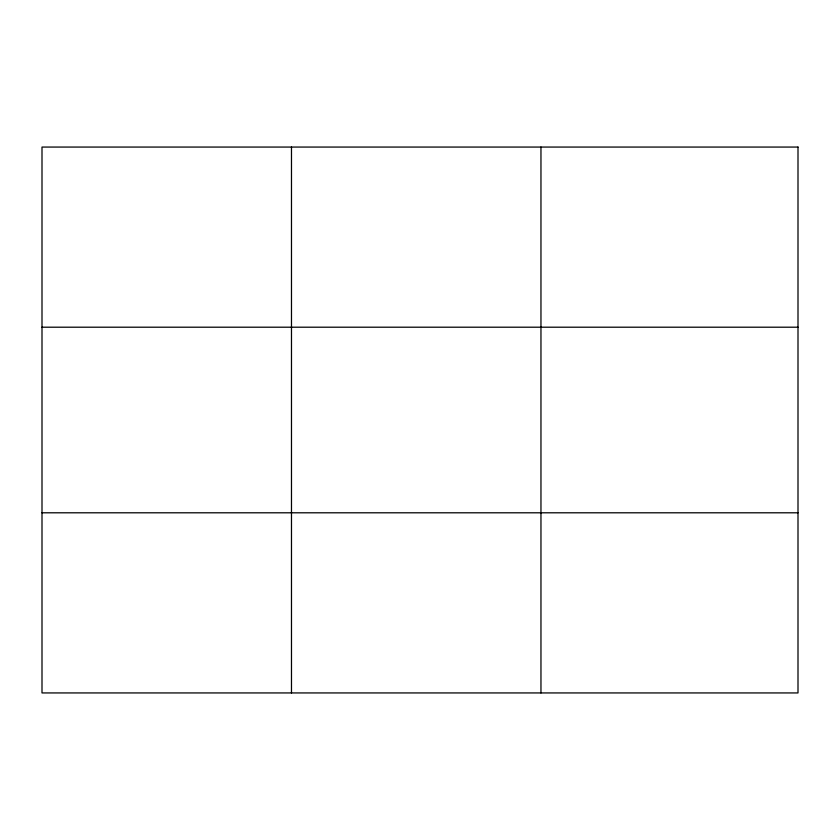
<?xml version="1.0" encoding="UTF-8"?>
<svg xmlns="http://www.w3.org/2000/svg" width="840" height="840" viewBox="0 0 840 840"><rect width="100%" height="100%" fill="white"/><g stroke="black" fill="none" stroke-linecap="round" stroke-linejoin="round"><path stroke-width="1.26" d="M291.48 692.937L291.48 147.063M540.96 692.937L540.96 147.063M42 327.201L798 327.201M42 512.799L798 512.799M798 147.063L798 692.937L42 692.937L42 147.063L798 147.063"/></g></svg>
